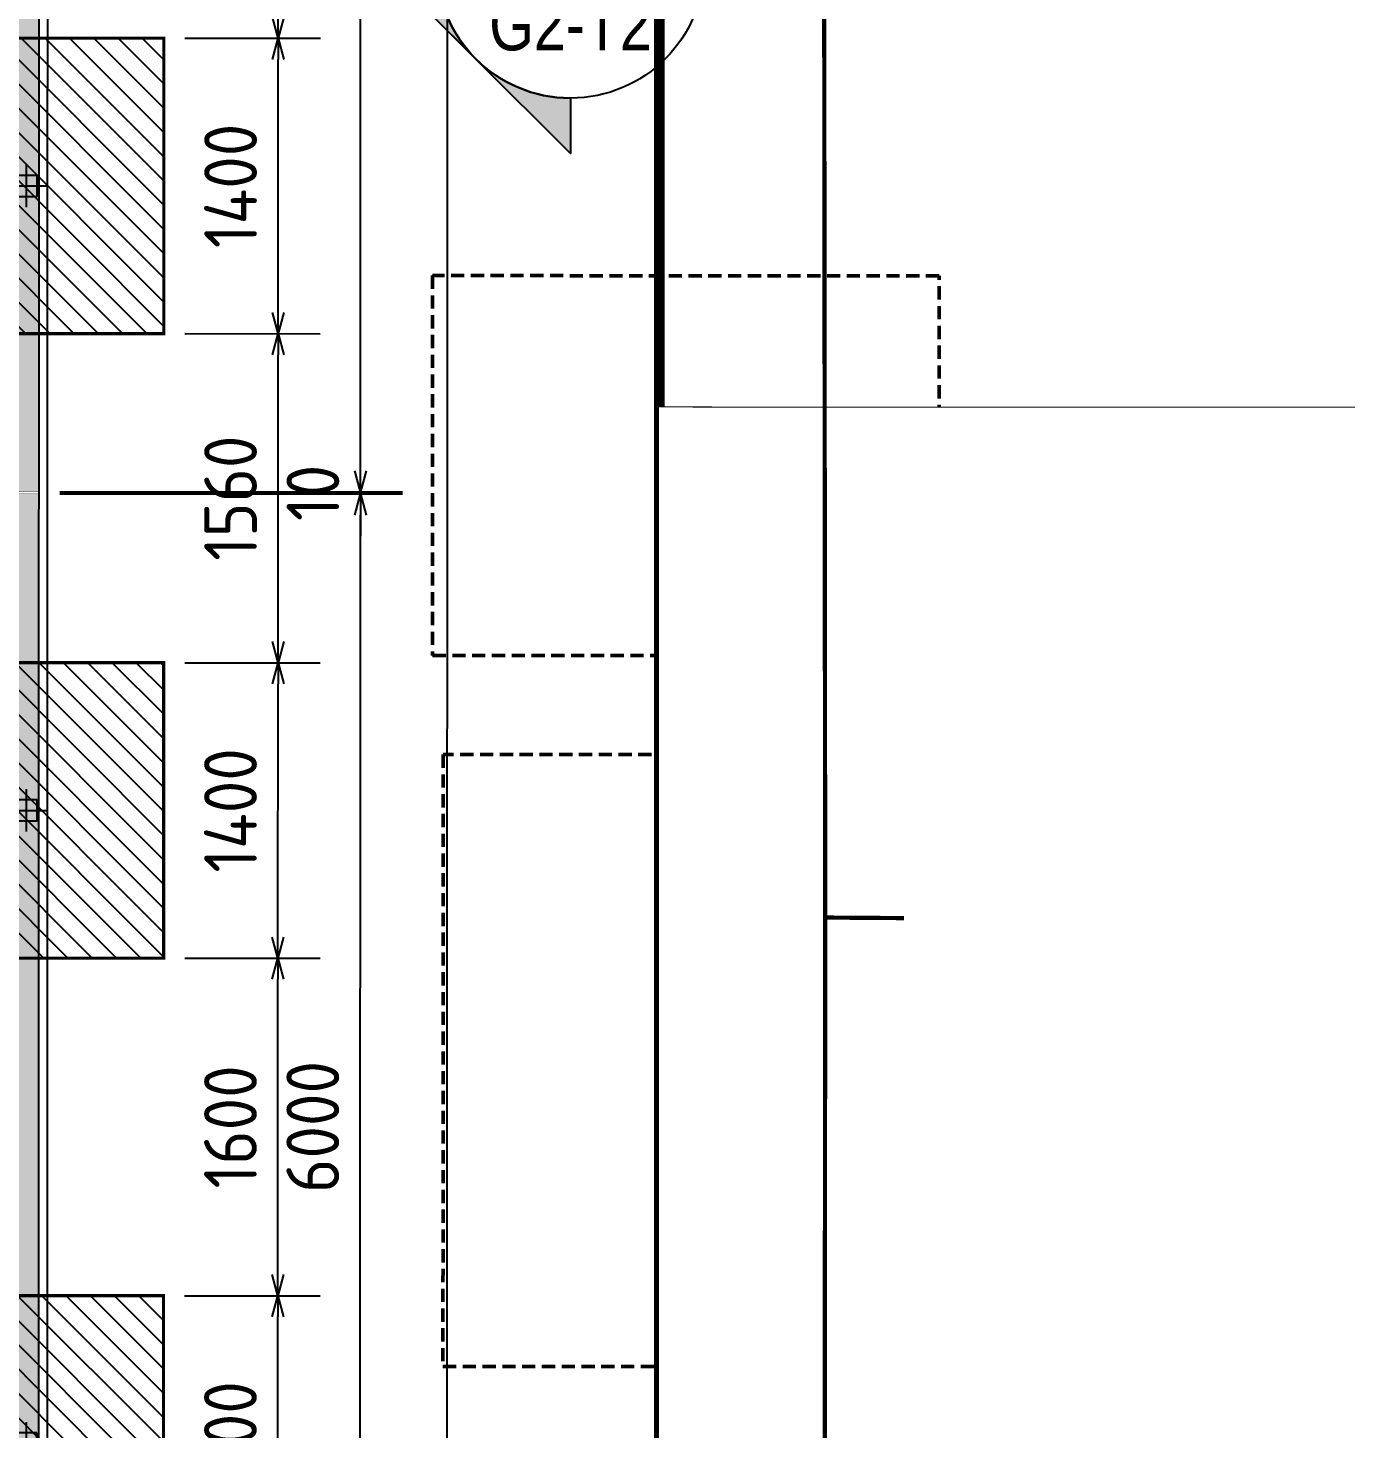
# Model space of a CAD drawing. Header units: centimetres. Extents: x -6122352 to 6876996, y -1694241 to 2592194.
# Drawn here: x 46747 to 52992, y -28498 to -21858 of the extents above; entities that cross this region are included whole.
import ezdxf
from ezdxf.enums import TextEntityAlignment as Align
from ezdxf.xclip import XClip

# ---------------------------------------------------------------- set-up
doc = ezdxf.new("R2010")
doc.units = ezdxf.units.CM
doc.header["$MEASUREMENT"] = 0
doc.header["$XCLIPFRAME"] = 2
doc.header["$PDMODE"] = 66
doc.header["$PDSIZE"] = 100
for name, pattern in [('CENTER', [2, 1.25, -0.25, 0.25, -0.25]), ('DASHED2', [0.375, 0.25, -0.125]), ('XR-AR-END-SETTING OUT PLAN$0$23261-XR-AR-SI-GF$0$HIDDEN', [0.375, 0.25, -0.125]), ('XR-AR-END-SETTING OUT PLAN$0$23585-XR-AR-END-GROUND FLOOR$0$23261-XR-AR-SI-GF$0$HIDDEN', [0.375, 0.25, -0.125]), ('XR-AR-END-SETTING OUT PLAN$0$23585-XR-AR-END-GROUND FLOOR$0$945-4P-1-101-GROUND FLOOR PLAN$0$XR-MIDDLE-GROUND FLOOR PLAN$0$HIDDEN2', [0.1875, 0.125, -0.0625]), ('XR-AR-END-SETTING OUT PLAN$0$23585-XR-AR-END-GROUND FLOOR$0$XR-END-GROUND FLOOR PLAN$0$HIDDEN2', [0.1875, 0.125, -0.0625])]:
    doc.linetypes.add(name, pattern=pattern)
doc.layers.get('Defpoints').update_dxf_attribs({"color": 255, "linetype": 'CENTER'})
for name, color, linetype in [('00-MI-DIM', 7, 'Continuous'), ('23585-XR-AR-BOUNDARY WALLS AND SETBACKS$0$setback', 7, 'XR-AR-END-SETTING OUT PLAN$0$23261-XR-AR-SI-GF$0$HIDDEN'), ('@MI-FOOTINGS', 7, 'Continuous'), ('@MI-REF LAYER', 7, 'Continuous'), ('@MI-TYPE-02', 6, 'Continuous'), ('B_TH_4', 7, 'Continuous'), ('XR-AR-END-SETTING OUT PLAN$0$23585-XR-AR-END-GROUND FLOOR$0$A-Flor-Strs', 1, 'Continuous')]:
    doc.layers.add(name, color=color, linetype=linetype)
doc.layers.add('08-Compound Wall-2', color=6, linetype='Continuous', lineweight=25, true_color=0xff00ff)
for name, color, linetype, lineweight in [('@ Foundations', 4, 'DASHED2', 50), ('A-ANNO-TEXT', 3, 'Continuous', 25), ('XR-AR-END-SETTING OUT PLAN$0$23585-XR-AR-END-GROUND FLOOR$0$A-DOOR-FULL', 1, 'Continuous', 9), ('XR-AR-END-SETTING OUT PLAN$0$23585-XR-AR-END-GROUND FLOOR$0$A-FLOR-OVHD', 9, 'XR-AR-END-SETTING OUT PLAN$0$23585-XR-AR-END-GROUND FLOOR$0$23261-XR-AR-SI-GF$0$HIDDEN', 15), ('XR-AR-END-SETTING OUT PLAN$0$23585-XR-AR-END-GROUND FLOOR$0$A-GLAZ-SILL', 8, 'Continuous', 5), ('XR-AR-END-SETTING OUT PLAN$0$23585-XR-AR-END-GROUND FLOOR$0$A-GLAZ-WNDO', 232, 'Continuous', 9), ('XR-AR-END-SETTING OUT PLAN$0$23585-XR-AR-END-GROUND FLOOR$0$A-WALL', 7, 'Continuous', 30), ('XR-AR-END-SETTING OUT PLAN$0$23585-XR-AR-END-GROUND FLOOR$0$S-COLS', 51, 'Continuous', 40), ('XR-AR-END-SETTING OUT PLAN$0$23585-XR-AR-END-GROUND FLOOR$0$S-COLS-PATT', 8, 'Continuous', 5)]:
    doc.layers.add(name, color=color, linetype=linetype, lineweight=lineweight)
doc.styles.add('Arial Narrow', font='ARIALN.TTF', dxfattribs={"width": 0.95, "height": 500})
doc.styles.add('Schueco-BEMSTIL', font='isocpeur.ttf', dxfattribs={"width": 0.9})
doc.dimstyles.new('MI- JWC-TXT-2.5 MM', dxfattribs={"dimscale": 1.5, "dimtxt": 2.5, "dimasz": 1, "dimexe": 2, "dimexo": 1, "dimgap": 1, "dimtad": 1, "dimdec": 0, "dimdsep": 46, "dimtxsty": 'Schueco-BEMSTIL', "dimblk": 'OPEN30', "dimcen": 0, "dimdle": 2, "dimclrd": 140, "dimclre": 8, "dimclrt": 40, "dimadec": 0, "dimazin": 2, "dimtfac": 1, "dimtdec": 0, "dimtix": 1, "dimtmove": 2, "dimatfit": 3, "dimldrblk": 'OPEN', "dimfxl": 2, "dimlwd": -1, "dimlwe": -1, "dimarcsym": 0})

# ---------------------------------------------------------------- blocks, each defined once
blk = doc.blocks.new('23585-XR-AR-BOUNDARY WALLS AND SETBACKS')
at = {"layer": '08-Compound Wall-2'}
blk.add_lwpolyline([(496436.7277, 2768919.1274), (496454.349, 2768902.9813), (496460.463, 2768909.6539), (496464.5164, 2768914.0775), (496468.5698, 2768918.5013), (496472.6232, 2768922.9251), (496476.6766, 2768927.3489), (496482.7904, 2768934.0213), (496465.1692, 2768950.1674)], dxfattribs=at)
at = {"layer": '23585-XR-AR-BOUNDARY WALLS AND SETBACKS$0$setback', "ltscale": 40, "const_width": 0.05}
blk.add_lwpolyline([(496464.3159, 2768947.0159), (496460.1612, 2768942.4815), (496456.1078, 2768938.0578), (496452.0542, 2768933.6341), (496448.0008, 2768929.2104), (496443.9477, 2768924.7866), (496439.7929, 2768920.2521), (496454.17, 2768907.0786), (496458.3248, 2768911.613), (496462.3782, 2768916.0366), (496466.4316, 2768920.4604), (496470.485, 2768924.8842), (496474.5384, 2768929.308), (496478.6931, 2768933.8423)], close=True, dxfattribs=at)
blk = doc.blocks.new('A$C9d9485f6')
at = {"layer": 'A-ANNO-TEXT', "rotation": 312.4881850805905}
blk.add_blockref('23585-XR-AR-BOUNDARY WALLS AND SETBACKS', (-2377088.5348, -1504219.2521), dxfattribs=at)
blk = doc.blocks.new('*U35')
for points in [[(91, 0), (41, 0), (41, 1021), (91, 1021)], [(0, 0), (38, 0), (38, -50), (50, -50), (50, -250), (0, -250)], [(1100, 0), (1062, 0), (1062, -50), (1050, -50), (1050, -250), (1100, -250)]]:
    blk.add_lwpolyline(points, close=True)
at = {"color": 8, "linetype": 'XR-AR-END-SETTING OUT PLAN$0$23585-XR-AR-END-GROUND FLOOR$0$XR-END-GROUND FLOOR PLAN$0$HIDDEN2'}
blk.add_arc((41, 0), 1021, 0, 90, dxfattribs=at)
at = {"layer": 'XR-AR-END-SETTING OUT PLAN$0$23585-XR-AR-END-GROUND FLOOR$0$A-GLAZ-SILL', "linetype": 'XR-AR-END-SETTING OUT PLAN$0$23585-XR-AR-END-GROUND FLOOR$0$945-4P-1-101-GROUND FLOOR PLAN$0$XR-MIDDLE-GROUND FLOOR PLAN$0$HIDDEN2', "ltscale": 3}
blk.add_lwpolyline([(0, 0), (1100, 0), (1100, -250), (0, -250)], close=True, dxfattribs=at)
blk = doc.blocks.new('*U37')
for points in [[(91, 0), (41, 0), (41, 1021), (91, 1021)], [(0, 0), (38, 0), (38, -50), (50, -50), (50, -110), (0, -110)], [(1100, 0), (1062, 0), (1062, -50), (1050, -50), (1050, -110), (1100, -110)]]:
    blk.add_lwpolyline(points, close=True)
at = {"color": 8, "linetype": 'XR-AR-END-SETTING OUT PLAN$0$23585-XR-AR-END-GROUND FLOOR$0$XR-END-GROUND FLOOR PLAN$0$HIDDEN2'}
blk.add_arc((41, 0), 1021, 0, 90, dxfattribs=at)
at = {"layer": 'XR-AR-END-SETTING OUT PLAN$0$23585-XR-AR-END-GROUND FLOOR$0$A-GLAZ-SILL', "linetype": 'XR-AR-END-SETTING OUT PLAN$0$23585-XR-AR-END-GROUND FLOOR$0$945-4P-1-101-GROUND FLOOR PLAN$0$XR-MIDDLE-GROUND FLOOR PLAN$0$HIDDEN2', "ltscale": 3}
blk.add_lwpolyline([(0, 0), (1100, 0), (1100, -110), (0, -110)], close=True, dxfattribs=at)
blk = doc.blocks.new('XR-AR-END-SETTING OUT PLAN$0$23585-XR-AR-END-GROUND FLOOR$0$A$C75a8815d')
at = {"layer": 'XR-AR-END-SETTING OUT PLAN$0$23585-XR-AR-END-GROUND FLOOR$0$S-COLS', "color": 252, "lineweight": 30}
for points in [[(0, 3500), (0, 2700), (250, 2700), (250, 3500)], [(0, 0), (0, 550), (250, 550), (250, 0)]]:
    blk.add_lwpolyline(points, close=True, dxfattribs=at)
blk = doc.blocks.new('XR-AR-END-SETTING OUT PLAN')
at = {"layer": 'XR-AR-END-SETTING OUT PLAN$0$23585-XR-AR-END-GROUND FLOOR$0$A-FLOR-OVHD', "color": 8}
blk.add_line((3200.1, 10250), (3200.1, 9000), dxfattribs=at)
at = {"layer": 'XR-AR-END-SETTING OUT PLAN$0$23585-XR-AR-END-GROUND FLOOR$0$A-FLOR-OVHD', "color": 8, "ltscale": 5}
for p, q in [((4150.1, 9210.3), (3250.2, 9610.4)), ((3250.2, 9210.3), (4150.1, 9610.4))]:
    blk.add_line(p, q, dxfattribs=at)
blk.add_lwpolyline([(3250.2, 9210.3), (4150.1, 9210.3), (4150.1, 9610.4), (3250.2, 9610.4)], close=True, dxfattribs=at)
at = {"layer": 'XR-AR-END-SETTING OUT PLAN$0$23585-XR-AR-END-GROUND FLOOR$0$A-Flor-Strs', "color": 8}
for p, q in [((3000.1, 10250), (3000.1, 9000)), ((3300.1, 10250), (3300.1, 9000)), ((3300.1, 9550), (3171.4, 9681.5)), ((3000.1, 9550), (3300.1, 9550)), ((3300.1, 9550), (3171.4, 9418.5))]:
    blk.add_line(p, q, dxfattribs=at)
at = {"layer": 'XR-AR-END-SETTING OUT PLAN$0$23585-XR-AR-END-GROUND FLOOR$0$A-GLAZ-SILL', "color": 8}
blk.add_line((3250.1, 6050), (3250.1, 8200), dxfattribs=at)
at = {"layer": 'XR-AR-END-SETTING OUT PLAN$0$23585-XR-AR-END-GROUND FLOOR$0$A-GLAZ-WNDO', "color": 8}
for p, q in [((3000.1, 8200), (3000.1, 8150)), ((3150.1, 8200), (3150.1, 8150)), ((3150.1, 6100), (3150.1, 8200)), ((3150.1, 8150), (3000.1, 8150)), ((3000.1, 7448), (3000.1, 7498)), ((3000.1, 7498), (3150.1, 7498)), ((3150.1, 7448), (3000.1, 7448)), ((3150.1, 7498), (3150.1, 7448)), ((3000.1, 6747), (3000.1, 6797)), ((3000.1, 6797), (3150.1, 6797)), ((3150.1, 6797), (3150.1, 6747)), ((3150.1, 6747), (3000.1, 6747)), ((3000.1, 6050), (3000.1, 6100)), ((3000.1, 6100), (3150.1, 6100)), ((3000.1, 6050), (3250.1, 6050)), ((3150.1, 6100), (3150.1, 6050))]:
    blk.add_line(p, q, dxfattribs=at)
for points in [[(3250.1, 8200), (3000.1, 8200)], [(3000.1, 7498), (3000.1, 8150)], [(3050.1, 8150), (3050.1, 7498)], [(3000.1, 6100), (3000.1, 7448)], [(3050.1, 7448), (3050.1, 6797)], [(3050.1, 6747), (3050.1, 6100)]]:
    blk.add_lwpolyline(points, dxfattribs=at)
at = {"layer": 'XR-AR-END-SETTING OUT PLAN$0$23585-XR-AR-END-GROUND FLOOR$0$A-WALL', "color": 8}
blk.add_lwpolyline([(3850.1, 10500), (5750.1, 10500), (5750.1, 10250), (4790.1, 10250), (4790.1, 10150), (4540.1, 10150), (4540.1, 10250), (3000.1, 10250), (3000.1, 12000), (3250.1, 12000), (3250.1, 11100), (3850.1, 11100), (3850.1, 10500)], dxfattribs=at)
for points in [[(4790.1, 8750), (3250.1, 8750), (3250.1, 8200), (3000.1, 8200), (3000.1, 9000), (4540.1, 9000), (4540.1, 9050), (4790.1, 9050)], [(5650.1, 8750), (4790.1, 8750), (4790.1, 8850), (5650.1, 8850)], [(3250.1, 5750), (3250.1, 5750), (3250.1, 6050), (3000.1, 6050), (3000.1, 5500), (3250.1, 5500)], [(3250.1, 5500), (7760.1, 5500), (7760.1, 5750), (3250.1, 5750)]]:
    blk.add_lwpolyline(points, close=True, dxfattribs=at)
at = {"layer": 'XR-AR-END-SETTING OUT PLAN$0$23585-XR-AR-END-GROUND FLOOR$0$A-DOOR-FULL', "color": 8, "xscale": -1, "rotation": 270}
blk.add_blockref('*U35', (4790.1, 9050), dxfattribs=at)
at = {"layer": 'XR-AR-END-SETTING OUT PLAN$0$23585-XR-AR-END-GROUND FLOOR$0$A-DOOR-FULL', "color": 8, "xscale": 0.9090909090912127, "yscale": 0.9090909090912127, "zscale": 0.9090909090912127, "rotation": 179.9999999999999}
blk.add_blockref('*U37', (6650.1, 8750), dxfattribs=at)
at = {"layer": 'XR-AR-END-SETTING OUT PLAN$0$23585-XR-AR-END-GROUND FLOOR$0$S-COLS-PATT', "color": 8}
blk.add_blockref('XR-AR-END-SETTING OUT PLAN$0$23585-XR-AR-END-GROUND FLOOR$0$A$C75a8815d', (3000.1, 5500), dxfattribs=at)
blk = doc.blocks.new('END UNIT')
at = {"xscale": 0.001, "yscale": 0.001, "zscale": 0.001}
blk.add_blockref('XR-AR-END-SETTING OUT PLAN', (-9.1502, 0), dxfattribs=at)
blk = doc.blocks.new('TH_4')
at = {"xscale": -1}
blk.add_blockref('END UNIT', (495826.3054, 2769130.5141), dxfattribs=at)
blk = doc.blocks.new('A$C780da55d')
at = {"layer": 'B_TH_4', "xscale": 1.000039159572381, "yscale": 1.000039159572381, "zscale": 1.000039159572381}
blk.add_blockref('TH_4', (-495814.0705, -2769239.3021), dxfattribs=at)
blk = doc.blocks.new('23585-XR-AR-MALDIVE-2$0$TH_4')
blk.add_blockref('A$C780da55d', (495794.6554, 2769130.8641))
at = {"layer": '@ Foundations', "linetype": 'DASHED2', "ltscale": 0.25}
for points in [[(495831.1802, 2769137.6596), (495833.4802, 2769137.6596), (495833.4802, 2769140.5596), (495831.1802, 2769140.5596)], [(495833.5302, 2769135.3896), (495833.5302, 2769137.1896), (495831.1302, 2769137.1896), (495831.1302, 2769135.3896)]]:
    blk.add_lwpolyline(points, close=True, dxfattribs=at)
blk = doc.blocks.new('_Open30')
at = {"color": 0, "linetype": 'ByBlock', "lineweight": -2}
for p, q in [((-1, 0.268), (0, 0)), ((0, 0), (-1, -0.268)), ((0, 0), (-1, 0))]:
    blk.add_line(p, q, dxfattribs=at)
blk = doc.blocks.new('*D969')
at = {"layer": '00-MI-DIM', "color": 8, "transparency": 16777216}
for p, q in [((436954, -155180.3), (438577.6, -155180.6)), ((436952.9, -161180.3), (438576.6, -161180.6))]:
    blk.add_line(p, q, dxfattribs=at)
at = {"layer": '00-MI-DIM', "color": 140, "transparency": 16777216}
blk.add_line((438376.6, -161080.5), (438377.6, -155280.5), dxfattribs=at)
at = {"layer": 'Defpoints', "color": 0, "transparency": 16777216}
for p in [(436854, -155180.2), (438377.6, -155180.5), (436852.9, -161180.2)]:
    blk.add_point(p, dxfattribs=at)
at = {"layer": '00-MI-DIM', "color": 140, "transparency": 16777216, "xscale": 100, "yscale": 100, "zscale": 100}
for p, rotation in [((438377.6, -155180.5), 89.98973417893167), ((438376.6, -161180.5), 269.9897341789317)]:
    blk.add_blockref('_Open30', p, dxfattribs=dict(at, rotation=rotation))
at = {"layer": '00-MI-DIM', "color": 40, "transparency": 16777216, "insert": (438152.1, -158180.5), "char_height": 250, "attachment_point": 5, "rotation": 89.98973, "style": 'Schueco-BEMSTIL'}
blk.add_mtext('6000', dxfattribs=at)
blk = doc.blocks.new('_Open')
at = {"color": 0, "linetype": 'ByBlock', "lineweight": -2}
for p, q in [((-1, 0.2), (0, 0)), ((-1, -0.2), (0, 0)), ((0, 0), (-1, 0))]:
    blk.add_line(p, q, dxfattribs=at)
blk = doc.blocks.new('*D970')
at = {"layer": '00-MI-DIM', "color": 140, "transparency": 16777216}
for p, q in [((438377.7, -155070.5), (438377.7, -154970.5)), ((438377.6, -155180.5), (438377.6, -155170.5)), ((438377.6, -155280.5), (438377.6, -155380.5))]:
    blk.add_line(p, q, dxfattribs=at)
at = {"layer": '00-MI-DIM', "color": 8, "transparency": 16777216}
for p, q in [((436954, -155170.3), (438577.6, -155170.6)), ((436954, -155180.3), (438577.6, -155180.6))]:
    blk.add_line(p, q, dxfattribs=at)
at = {"layer": 'Defpoints', "color": 0, "transparency": 16777216}
for p in [(436854, -155170.2), (436854, -155180.2), (438377.6, -155170.5)]:
    blk.add_point(p, dxfattribs=at)
at = {"layer": '00-MI-DIM', "color": 140, "transparency": 16777216, "xscale": 100, "yscale": 100, "zscale": 100}
for p, rotation in [((438377.6, -155170.5), 269.9897341789317), ((438377.6, -155180.5), 89.98973417893167)]:
    blk.add_blockref('_Open30', p, dxfattribs=dict(at, rotation=rotation))
at = {"layer": '00-MI-DIM', "color": 40, "transparency": 16777216, "insert": (438152.6, -155175.5), "char_height": 250, "attachment_point": 5, "rotation": 89.98973, "style": 'Schueco-BEMSTIL'}
blk.add_mtext('10', dxfattribs=at)
blk = doc.blocks.new('*D971')
at = {"layer": '00-MI-DIM', "color": 8, "transparency": 16777216}
for p, q in [((436955.4, -149270.2), (438578.7, -149270.5)), ((436954, -155170.3), (438577.6, -155170.6))]:
    blk.add_line(p, q, dxfattribs=at)
at = {"layer": '00-MI-DIM', "color": 140, "transparency": 16777216}
blk.add_line((438377.7, -155070.5), (438378.7, -149370.5), dxfattribs=at)
at = {"layer": 'Defpoints', "color": 0, "transparency": 16777216}
for p in [(436855.4, -149270.2), (438378.7, -149270.5), (436854, -155170.2)]:
    blk.add_point(p, dxfattribs=at)
at = {"layer": '00-MI-DIM', "color": 140, "transparency": 16777216, "xscale": 100, "yscale": 100, "zscale": 100}
for p, rotation in [((438378.7, -149270.5), 89.98973417893167), ((438377.6, -155170.5), 269.9897341789317)]:
    blk.add_blockref('_Open30', p, dxfattribs=dict(at, rotation=rotation))
at = {"layer": '00-MI-DIM', "color": 40, "transparency": 16777216, "insert": (438153.2, -152220.4), "char_height": 250, "attachment_point": 5, "rotation": 89.98973, "style": 'Schueco-BEMSTIL'}
blk.add_mtext('5900', dxfattribs=at)
blk = doc.blocks.new('*D972')
at = {"layer": '00-MI-DIM', "color": 8, "transparency": 16777216}
for p, q in [((436895.4, -149271.2), (438990.7, -149271.6)), ((436886.5, -197271.6), (438982.1, -197272))]:
    blk.add_line(p, q, dxfattribs=at)
at = {"layer": '00-MI-DIM', "color": 140, "transparency": 16777216}
blk.add_line((438782.2, -197172), (438790.7, -149371.5), dxfattribs=at)
at = {"layer": 'Defpoints', "color": 0, "transparency": 16777216}
for p in [(436795.4, -149271.2), (438790.7, -149271.5), (436786.5, -197271.6)]:
    blk.add_point(p, dxfattribs=at)
at = {"layer": '00-MI-DIM', "color": 140, "transparency": 16777216, "xscale": 100, "yscale": 100, "zscale": 100}
for p, rotation in [((438790.7, -149271.5), 89.98973417893167), ((438782.1, -197272), 269.9897341789317)]:
    blk.add_blockref('_Open30', p, dxfattribs=dict(at, rotation=rotation))
at = {"layer": '00-MI-DIM', "color": 40, "transparency": 16777216, "insert": (438561.4, -173271.7), "char_height": 250, "attachment_point": 5, "rotation": 89.98973, "style": 'Schueco-BEMSTIL'}
blk.add_mtext('48000', dxfattribs=at)
blk = doc.blocks.new('T2-FOOTING PLAN')
at = {"layer": '@MI-FOOTINGS', "transparency": 33554679}
h = blk.add_hatch(dxfattribs=at)
h.set_pattern_fill('ANSI31', color=8, scale=650)
h.paths.add_polyline_path([(-700, 650), (700, 650), (700, -650), (-700, -650)])
at = {"layer": '@MI-FOOTINGS', "color": 160, "true_color": 0x3340f0, "const_width": 15}
blk.add_lwpolyline([(-700, 650), (700, 650), (700, -650), (-700, -650)], close=True, dxfattribs=at)
at = {"layer": '@MI-FOOTINGS', "color": 30}
blk.add_point((0, 0), dxfattribs=at)
blk = doc.blocks.new('*D979')
at = {"layer": '00-MI-DIM', "color": 8, "transparency": 16777216}
for p, q in [((437544.9, -158980.4), (438186.8, -158980.5)), ((437544.7, -160380.4), (438186.5, -160380.5))]:
    blk.add_line(p, q, dxfattribs=at)
at = {"layer": '00-MI-DIM', "color": 140, "transparency": 16777216}
blk.add_line((437986.6, -160280.4), (437986.8, -159080.4), dxfattribs=at)
at = {"layer": 'Defpoints', "color": 0, "transparency": 16777216}
for p in [(437444.9, -158980.3), (437986.8, -158980.4), (437444.7, -160380.3)]:
    blk.add_point(p, dxfattribs=at)
at = {"layer": '00-MI-DIM', "color": 140, "transparency": 16777216, "xscale": 100, "yscale": 100, "zscale": 100}
for p, rotation in [((437986.8, -158980.4), 89.98973417893167), ((437986.5, -160380.4), 269.9897341789317)]:
    blk.add_blockref('_Open30', p, dxfattribs=dict(at, rotation=rotation))
at = {"layer": '00-MI-DIM', "color": 40, "transparency": 16777216, "insert": (437761.7, -159680.4), "char_height": 250, "attachment_point": 5, "rotation": 89.98973, "style": 'Schueco-BEMSTIL'}
blk.add_mtext('1400', dxfattribs=at)
blk = doc.blocks.new('*D980')
at = {"layer": '00-MI-DIM', "color": 8, "transparency": 16777216}
for p, q in [((437545.2, -157380.4), (438187.1, -157380.5)), ((437544.9, -158980.4), (438186.8, -158980.5))]:
    blk.add_line(p, q, dxfattribs=at)
at = {"layer": '00-MI-DIM', "color": 140, "transparency": 16777216}
blk.add_line((437986.8, -158880.4), (437987.1, -157480.4), dxfattribs=at)
at = {"layer": 'Defpoints', "color": 0, "transparency": 16777216}
for p in [(437445.2, -157380.3), (437987.1, -157380.4), (437444.9, -158980.3)]:
    blk.add_point(p, dxfattribs=at)
at = {"layer": '00-MI-DIM', "color": 140, "transparency": 16777216, "xscale": 100, "yscale": 100, "zscale": 100}
for p, rotation in [((437987.1, -157380.4), 89.98973417893167), ((437986.8, -158980.4), 269.9897341789317)]:
    blk.add_blockref('_Open30', p, dxfattribs=dict(at, rotation=rotation))
at = {"layer": '00-MI-DIM', "color": 40, "transparency": 16777216, "insert": (437761.9, -158180.4), "char_height": 250, "attachment_point": 5, "rotation": 89.98973, "style": 'Schueco-BEMSTIL'}
blk.add_mtext('1600', dxfattribs=at)
blk = doc.blocks.new('*D981')
at = {"layer": '00-MI-DIM', "color": 8, "transparency": 16777216}
for p, q in [((437545.5, -155980.4), (438187.3, -155980.5)), ((437545.2, -157380.4), (438187.1, -157380.5))]:
    blk.add_line(p, q, dxfattribs=at)
at = {"layer": '00-MI-DIM', "color": 140, "transparency": 16777216}
blk.add_line((437987.1, -157280.4), (437987.3, -156080.4), dxfattribs=at)
at = {"layer": 'Defpoints', "color": 0, "transparency": 16777216}
for p in [(437445.5, -155980.3), (437987.3, -155980.4), (437445.2, -157380.3)]:
    blk.add_point(p, dxfattribs=at)
at = {"layer": '00-MI-DIM', "color": 140, "transparency": 16777216, "xscale": 100, "yscale": 100, "zscale": 100}
for p, rotation in [((437987.3, -155980.4), 89.98973417893167), ((437987.1, -157380.4), 269.9897341789317)]:
    blk.add_blockref('_Open30', p, dxfattribs=dict(at, rotation=rotation))
at = {"layer": '00-MI-DIM', "color": 40, "transparency": 16777216, "insert": (437762.2, -156680.4), "char_height": 250, "attachment_point": 5, "rotation": 89.98973, "style": 'Schueco-BEMSTIL'}
blk.add_mtext('1400', dxfattribs=at)
blk = doc.blocks.new('*D982')
at = {"layer": '00-MI-DIM', "color": 8, "transparency": 16777216}
for p, q in [((437545.9, -154420.8), (438187.6, -154421)), ((437545.5, -155980.4), (438187.3, -155980.5))]:
    blk.add_line(p, q, dxfattribs=at)
at = {"layer": '00-MI-DIM', "color": 140, "transparency": 16777216}
blk.add_line((437987.4, -155880.4), (437987.6, -154520.9), dxfattribs=at)
at = {"layer": 'Defpoints', "color": 0, "transparency": 16777216}
for p in [(437445.9, -154420.8), (437987.6, -154420.9), (437445.5, -155980.3)]:
    blk.add_point(p, dxfattribs=at)
at = {"layer": '00-MI-DIM', "color": 140, "transparency": 16777216, "xscale": 100, "yscale": 100, "zscale": 100}
for p, rotation in [((437987.6, -154420.9), 89.98973417893167), ((437987.3, -155980.4), 269.9897341789317)]:
    blk.add_blockref('_Open30', p, dxfattribs=dict(at, rotation=rotation))
at = {"layer": '00-MI-DIM', "color": 40, "transparency": 16777216, "insert": (437762.5, -155200.6), "char_height": 250, "attachment_point": 5, "rotation": 89.98973, "style": 'Schueco-BEMSTIL'}
blk.add_mtext('1560', dxfattribs=at)
blk = doc.blocks.new('*D983')
at = {"layer": '00-MI-DIM', "color": 8, "transparency": 16777216}
for p, q in [((437546.1, -153020.8), (438187.9, -153021)), ((437545.9, -154420.8), (438187.6, -154421))]:
    blk.add_line(p, q, dxfattribs=at)
at = {"layer": '00-MI-DIM', "color": 140, "transparency": 16777216}
blk.add_line((437987.6, -154320.9), (437987.8, -153120.9), dxfattribs=at)
at = {"layer": 'Defpoints', "color": 0, "transparency": 16777216}
for p in [(437446.1, -153020.8), (437987.9, -153020.9), (437445.9, -154420.8)]:
    blk.add_point(p, dxfattribs=at)
at = {"layer": '00-MI-DIM', "color": 140, "transparency": 16777216, "xscale": 100, "yscale": 100, "zscale": 100}
for p, rotation in [((437987.9, -153020.9), 89.98973417893167), ((437987.6, -154420.9), 269.9897341789317)]:
    blk.add_blockref('_Open30', p, dxfattribs=dict(at, rotation=rotation))
at = {"layer": '00-MI-DIM', "color": 40, "transparency": 16777216, "insert": (437762.7, -153720.9), "char_height": 250, "attachment_point": 5, "rotation": 89.98973, "style": 'Schueco-BEMSTIL'}
blk.add_mtext('1400', dxfattribs=at)
blk = doc.blocks.new('*D984')
at = {"layer": '00-MI-DIM', "color": 8, "transparency": 16777216}
for p, q in [((437546.4, -151420.8), (438188.2, -151421)), ((437546.1, -153020.8), (438187.9, -153021))]:
    blk.add_line(p, q, dxfattribs=at)
at = {"layer": '00-MI-DIM', "color": 140, "transparency": 16777216}
blk.add_line((437987.9, -152920.9), (437988.1, -151520.9), dxfattribs=at)
at = {"layer": 'Defpoints', "color": 0, "transparency": 16777216}
for p in [(437446.4, -151420.8), (437988.2, -151420.9), (437446.1, -153020.8)]:
    blk.add_point(p, dxfattribs=at)
at = {"layer": '00-MI-DIM', "color": 140, "transparency": 16777216, "xscale": 100, "yscale": 100, "zscale": 100}
for p, rotation in [((437988.2, -151420.9), 89.98973417893167), ((437987.9, -153020.9), 269.9897341789317)]:
    blk.add_blockref('_Open30', p, dxfattribs=dict(at, rotation=rotation))
at = {"layer": '00-MI-DIM', "color": 40, "transparency": 16777216, "insert": (437763, -152220.9), "char_height": 250, "attachment_point": 5, "rotation": 89.98973, "style": 'Schueco-BEMSTIL'}
blk.add_mtext('1600', dxfattribs=at)
blk = doc.blocks.new('*U1430')
h = blk.add_hatch(color=94)
edge = h.paths.add_edge_path()
edge.add_line((0, -6.35), (0, -8.98))
edge.add_line((0, -8.98), (-8.98, 0))
edge.add_line((-8.98, 0), (0, 8.98))
edge.add_line((0, 8.98), (0, 6.35))
edge.add_arc((0, 0), 6.35, 90, 270)
at = {"color": 94}
blk.add_line((-6.35, 0), (6.35, 0), dxfattribs=at)
for points in [[(0, -6.35), (0, -8.98), (-8.98, 0), (0, 8.98), (0, 6.35, 1)], [(-4.49, 4.49, 0.414214), (-4.49, -4.49), (-8.98, 0), (-4.49, 4.49)]]:
    blk.add_lwpolyline(points, format="xyb", close=True)
blk.add_circle((0, 0), 6.35, dxfattribs=at)
at = {"style": 'Arial Narrow', "width": 0.95, "flags": 8}
blk.add_attdef('VIEWNUMBER', text='', height=2.5, dxfattribs=at).set_placement((0, 0), align=Align.BOTTOM_CENTER)
blk.add_attdef('SHEETNUMBER', text='', height=2.5, dxfattribs=at).set_placement((0, -1.588), align=Align.TOP_CENTER)
blk = doc.blocks.new('T2-PARTITION WALL')
at = {"layer": '@MI-TYPE-02'}
h = blk.add_hatch(color=256, dxfattribs=at)
h.dxf.hatch_style = 1
h.paths.add_polyline_path([(-71, -42098.6), (-68.9, -48000.4), (51.1, -48000.4), (49, -42098.6)])
h.paths.add_polyline_path([(-68.9, -36088.6), (-71, -42088.6), (49, -42088.6), (51.1, -36088.6)])
h.paths.add_polyline_path([(-66.8, -30078.6), (-68.9, -36078.6), (51.1, -36078.6), (53.2, -30078.6)])
h.paths.add_polyline_path([(-64.6, -24068.6), (-66.8, -30068.6), (53.2, -30068.6), (55.4, -24068.6)])
h.paths.add_polyline_path([(-64.6, -23929), (-63.5, -17929), (56.5, -17929.1), (55.4, -23929.1)])
h.paths.add_polyline_path([(-63.5, -17919), (-62.4, -11919), (57.6, -11919.1), (56.5, -17919.1)])
h.paths.add_polyline_path([(-62.4, -11909), (-61.4, -5909), (58.6, -5909.1), (57.6, -11909.1)])
h.paths.add_polyline_path([(-61.4, -5899), (-60, 0), (60, 0), (58.6, -5899.1)])
at = {"layer": '@MI-TYPE-02', "const_width": 2.5}
for points in [[(-61.4, -5899), (-60, 0), (60, 0), (58.6, -5899.1)], [(-62.4, -11909), (-61.4, -5909), (58.6, -5909.1), (57.6, -11909.1)]]:
    blk.add_lwpolyline(points, close=True, dxfattribs=at)
at = {"layer": '@MI-FOOTINGS', "rotation": 89.98973417812736}
for p in [(0.6, -4449.5), (0, -7409.1), (-0.6, -10409.1)]:
    blk.add_blockref('T2-FOOTING PLAN', p, dxfattribs=at)
at = {"layer": '00-MI-DIM'}
for base, p1, p2, picture, middle in [((1995.4, -0.4), (-8.9, -48000.4), (0, 0), '*D972', (1766.1, -24000.5)), ((1192.8, -2149.7), (650.8, -3749.6), (651.1, -2149.6), '*D984', (967.6, -2949.7)), ((1192.5, -3749.7), (650.5, -5149.6), (650.8, -3749.6), '*D983', (967.4, -4449.7)), ((1192.2, -5149.7), (650.1, -6709.2), (650.5, -5149.6), '*D982', (967.1, -5929.5)), ((1192, -6709.3), (649.8, -8109.2), (650.1, -6709.2), '*D981', (966.8, -7409.2)), ((1191.7, -8109.3), (649.6, -9709.2), (649.8, -8109.2), '*D980', (966.6, -8909.2)), ((1191.4, -9709.3), (649.3, -11109.2), (649.6, -9709.2), '*D979', (966.3, -10409.2))]:
    dim = blk.add_linear_dim(base=base, p1=p1, p2=p2, angle=89.98973, dimstyle='MI- JWC-TXT-2.5 MM', dxfattribs=at)
    dim.commit()
    dim.dimension.update_dxf_attribs({"geometry": picture, "text_midpoint": middle, "insert": (-436795.4, 149271.2)})
for base, p1, p2, picture, middle in [((1583.3, 0.7), (58.6, -5899.1), (60, 1), '*D971', (1582.8, -2949.3)), ((1582.3, -5899.3), (58.6, -5909.1), (58.6, -5899.1), '*D970', (1582.3, -5904.3)), ((1582.3, -5909.3), (57.6, -11909.1), (58.6, -5909.1), '*D969', (1581.7, -8909.3))]:
    dim = blk.add_linear_dim(base=base, p1=p1, p2=p2, angle=89.98973, dimstyle='MI- JWC-TXT-2.5 MM', dxfattribs=at)
    dim.commit()
    dim.dimension.update_dxf_attribs({"geometry": picture, "text_midpoint": middle, "dimtype": 128, "insert": (-436795.4, 149271.2)})

msp = doc.modelspace()

# ---------------------------------------------------------------- block references
at = {"layer": '@MI-REF LAYER', "xscale": 1000, "yscale": 1000, "zscale": 1000}
msp.add_blockref('A$C9d9485f6', (-23958.95046, 48155.57226), dxfattribs=at)

# ---------------------------------------------------------------- next in the draw order: block references
at = {"layer": '@MI-REF LAYER'}
ref = msp.add_blockref('23585-XR-AR-MALDIVE-2$0$TH_4', (496374962.51022, 2769024078.66372), dxfattribs=dict(at, xscale=999.9999999999998, yscale=999.9999999999998, zscale=999.9999999999998, rotation=179.9898040398786))
XClip(ref).set_block_clipping_path([(495835.3952669692, 2769154.4442930208), (495826.305352625, 2769154.414279006), (495820.3054934181, 2769154.4143766281), (495814.3054908365, 2769154.4143391368), (495808.3054860043, 2769154.4143016459), (495802.3054811698, 2769154.4142641542), (495793.2155667376, 2769154.4543940844), (495793.2155817151, 2769130.5143736028), (495835.3974956125, 2769130.5144396857)])

# ---------------------------------------------------------------- next in the draw order: linework, layer by layer
at = {"layer": '@MI-REF LAYER', "const_width": 5}
msp.add_lwpolyline([(86038.72835, -23663.32739), (86036.27767, -37937.15828), (79785.98747, -37936.04602), (79786.17562, -37635.41642), (55984.74283, -37631.18088), (55984.8234, -37931.81053), (49734.5779, -37930.69829), (49737.16266, -23656.86742)], close=True, dxfattribs=at)

# ---------------------------------------------------------------- next in the draw order: block references
msp.add_blockref('T2-PARTITION WALL', (46739.52558, -18157.22017))
at = {"layer": '00-MI-DIM'}
ref = msp.add_blockref('*U1430', (49317.30673, -21555.49215), dxfattribs=dict(at, xscale=100, yscale=100, zscale=100))
ref.add_attrib('VIEWNUMBER', '02', dxfattribs={"layer": '0', "height": 250, "style": 'Arial Narrow', "width": 0.95}).set_placement((49317.30673, -21555.49215), align=Align.BOTTOM_CENTER)
ref.add_attrib('SHEETNUMBER', 'G2-T2', dxfattribs={"layer": '0', "height": 250, "style": 'Arial Narrow', "width": 0.95}).set_placement((49317.30673, -21714.24215), align=Align.TOP_CENTER)

# ---------------------------------------------------------------- next in the draw order: wipeouts: each hides what was drawn before it
at = {"color": 10}
msp.add_wipeout([(49734.5779, -37930.69829), (49737.16266, -23656.86742), (86038.72835, -23663.32739), (86036.23297, -37937.15828), (79785.98747, -37936.04602), (79786.17562, -37635.41642), (55984.74283, -37631.18088), (55984.8234, -37931.81053)], dxfattribs=at).dxf.layer = '@MI-REF LAYER'

# ---------------------------------------------------------------- next in the draw order: linework, layer by layer
at = {"layer": '@MI-REF LAYER', "color": 1, "const_width": 20}
msp.add_lwpolyline([(46762.50042, -18185.61693), (50519.51285, -21760.5373), (50524.19757, -26074.13974), (50897.21326, -26076.82645), (50524.19757, -26074.13974), (50513.80888, -38235.05682), (46758.94643, -42053.03216)], dxfattribs=at)

# ---------------------------------------------------------------- next in the draw order: wipeouts: each hides what was drawn before it
at = {"color": 10}
msp.add_wipeout([(57876.32983, -24229.66304), (50906.84629, -24236.61763), (50910.53838, -27936.61579), (57880.02192, -27929.6612), (57876.32984, -24229.66304)], dxfattribs=at).dxf.layer = '@MI-REF LAYER'

doc.saveas('drawing.dxf')
